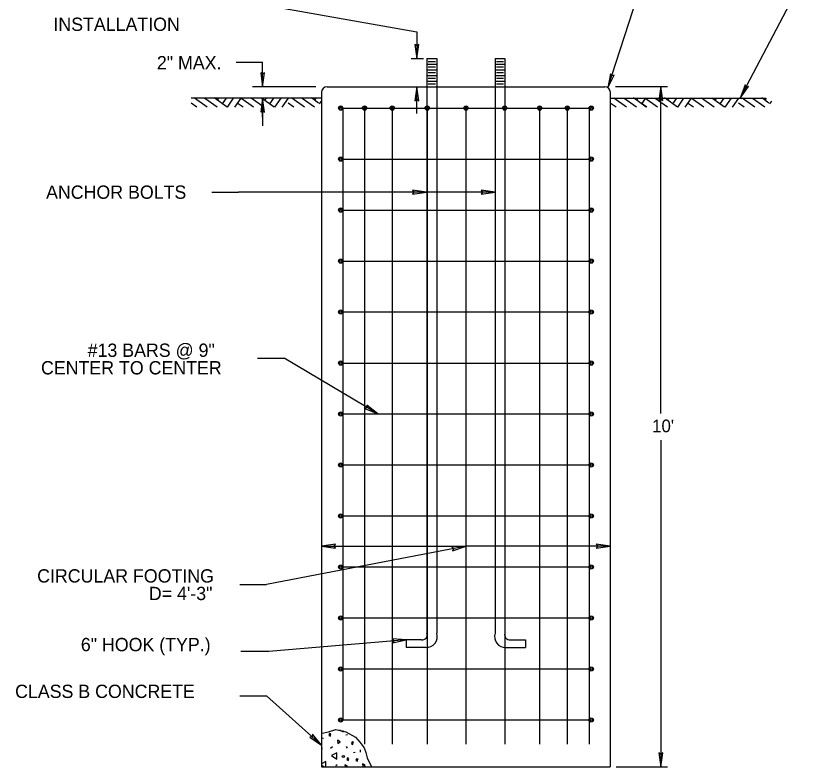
# Model space of a CAD drawing. Extents: x 507332 to 508380, y 495503 to 496163.
# Drawn here: x 507789.7 to 507978.4, y 495802.8 to 495979.9 of the extents above; entities that cross this region are included whole.
import ezdxf

# ---------------------------------------------------------------- set-up
doc = ezdxf.new("R2010")
doc.units = 0
doc.layers.add('1', color=7, linetype='Continuous')

msp = doc.modelspace()

# ---------------------------------------------------------------- linework, layer by layer
at = {"layer": '1'}
for p, q in [((507960.53, 495960.54), (507978.39, 495994.53)), ((507929.33, 495962.96), (507936.6, 495985.41)), ((507839.26, 495984.18), (507884.26, 495976.16)), ((507884.26, 495976.16), (507884.26, 495969.89)), ((507882.91, 495969.89), (507885.83, 495969.89)), ((507886.62, 495969.89), (507888.96, 495969.89)), ((507886.62, 495969.89), (507886.62, 495963.22)), ((507888.96, 495969.89), (507888.96, 495963.22)), ((507902.69, 495969.89), (507905.03, 495969.89)), ((507902.69, 495969.89), (507902.69, 495963.22)), ((507905.03, 495969.89), (507905.03, 495963.22)), ((507841.62, 495969.03), (507847.89, 495969.03)), ((507847.89, 495963.22), (507847.89, 495969.03)), ((507886.62, 495968.55), (507888.96, 495968.55)), ((507886.96, 495969.2), (507888.64, 495969.2)), ((507886.96, 495967.89), (507888.64, 495967.89)), ((507902.69, 495968.55), (507905.03, 495968.55)), ((507903.03, 495969.2), (507904.69, 495969.2)), ((507903.03, 495967.89), (507904.69, 495967.89)), ((507847.89, 495963.22), (507847.89, 495966.58)), ((507886.62, 495967.24), (507888.96, 495967.24)), ((507886.62, 495965.87), (507888.96, 495965.87)), ((507886.96, 495966.55), (507888.64, 495966.55)), ((507902.69, 495967.24), (507905.03, 495967.24)), ((507902.69, 495965.87), (507905.03, 495965.87)), ((507903.03, 495966.55), (507904.69, 495966.55)), ((507886.62, 495964.56), (507888.96, 495964.56)), ((507886.96, 495965.21), (507888.64, 495965.21)), ((507886.96, 495963.88), (507888.64, 495963.88)), ((507902.69, 495964.56), (507905.03, 495964.56)), ((507903.03, 495965.21), (507904.69, 495965.21)), ((507903.03, 495963.88), (507904.69, 495963.88)), ((507860.46, 495963.22), (507845.52, 495963.22)), ((507861.77, 495961.88), (507861.77, 495802.83)), ((507863.11, 495963.22), (507928.57, 495963.22)), ((507882.91, 495963.22), (507885.83, 495963.22)), ((507884.26, 495956.95), (507884.26, 495963.22)), ((507886.62, 495963.22), (507886.62, 495834.37)), ((507888.96, 495963.22), (507888.96, 495834.37)), ((507902.69, 495963.22), (507902.69, 495834.37)), ((507905.03, 495963.22), (507905.03, 495834.37)), ((507929.88, 495961.88), (507929.88, 495802.83)), ((507931.07, 495963.25), (507943.36, 495963.25)), ((507941.79, 495886.17), (507941.79, 495963.25)), ((507861.77, 495960.54), (507830.99, 495960.54)), ((507834.81, 495958.43), (507831.82, 495960.54)), ((507837.15, 495958.43), (507834.27, 495960.48)), ((507839.48, 495958.43), (507836.43, 495960.57)), ((507837.49, 495960.54), (507837.15, 495960.06)), ((507839.25, 495960.54), (507838.31, 495959.23)), ((507840.96, 495960.54), (507839.48, 495958.43)), ((507842.73, 495960.54), (507841.22, 495958.43)), ((507845.72, 495958.43), (507842.73, 495960.54)), ((507848.15, 495958.43), (507845.18, 495960.54)), ((507850.63, 495958.43), (507847.63, 495960.54)), ((507847.89, 495960.54), (507847.89, 495954.04)), ((507847.89, 495956.07), (507847.89, 495960.54)), ((507848.69, 495960.51), (507848.35, 495960.06)), ((507850.45, 495960.51), (507849.51, 495959.2)), ((507852.16, 495960.51), (507850.68, 495958.37)), ((507853.93, 495960.51), (507852.42, 495958.37)), ((507857.72, 495958.43), (507854.76, 495960.54)), ((507860.09, 495958.43), (507857.21, 495960.48)), ((507861.08, 495959.37), (507859.37, 495960.57)), ((507860.43, 495960.54), (507860.09, 495960.06)), ((507929.88, 495960.54), (507966.49, 495960.54)), ((507933.7, 495958.43), (507930.74, 495960.54)), ((507936.04, 495958.43), (507933.13, 495960.48)), ((507938.37, 495958.43), (507935.35, 495960.57)), ((507936.38, 495960.54), (507936.04, 495960.06)), ((507938.15, 495960.54), (507937.21, 495959.23)), ((507941.01, 495958.43), (507938.02, 495960.54)), ((507943.35, 495958.43), (507940.47, 495960.48)), ((507945.69, 495958.43), (507942.64, 495960.57)), ((507943.69, 495960.54), (507943.35, 495960.06)), ((507945.46, 495960.54), (507944.52, 495959.23)), ((507947.17, 495960.54), (507945.69, 495958.43)), ((507948.94, 495960.54), (507947.43, 495958.43)), ((507951.93, 495958.43), (507948.94, 495960.54)), ((507954.35, 495958.43), (507951.39, 495960.54)), ((507956.83, 495958.43), (507953.84, 495960.54)), ((507954.89, 495960.51), (507954.55, 495960.06)), ((507956.66, 495960.51), (507955.72, 495959.2)), ((507958.37, 495960.51), (507956.89, 495958.37)), ((507960.14, 495960.51), (507958.63, 495958.37)), ((507963.93, 495958.43), (507960.96, 495960.54)), ((507966.29, 495958.43), (507963.41, 495960.48)), ((507967.29, 495959.37), (507965.58, 495960.57)), ((507966.63, 495960.54), (507966.29, 495960.06)), ((507832.33, 495958.43), (507830.99, 495959.37)), ((507843.27, 495958.43), (507841.9, 495959.37)), ((507855.27, 495958.43), (507853.93, 495959.37)), ((507861.65, 495959.8), (507861.23, 495959.23)), ((507866.78, 495958.2), (507866.78, 495813.86)), ((507866.78, 495958.2), (507924.89, 495958.2)), ((507871.91, 495958.2), (507871.91, 495808.19)), ((507878.44, 495958.2), (507878.44, 495808.19)), ((507886.71, 495958.2), (507886.71, 495808.19)), ((507895.82, 495958.2), (507895.82, 495808.19)), ((507904.97, 495958.2), (507904.97, 495808.19)), ((507913.21, 495958.2), (507913.21, 495808.19)), ((507919.74, 495958.2), (507919.74, 495808.19)), ((507924.89, 495958.2), (507924.89, 495808.19)), ((507931.25, 495958.43), (507929.88, 495959.37)), ((507938.53, 495958.43), (507937.19, 495959.37)), ((507949.48, 495958.43), (507948.11, 495959.37)), ((507961.48, 495958.43), (507960.14, 495959.37)), ((507967.86, 495959.8), (507967.43, 495959.23)), ((507866.78, 495946.18), (507924.89, 495946.18)), ((507835.94, 495938.4), (507842.21, 495938.4)), ((507902.69, 495938.4), (507842.21, 495938.4)), ((507886.5, 495938.4), (507877.81, 495938.4)), ((507866.78, 495934.15), (507924.89, 495934.15)), ((507866.78, 495922.12), (507924.89, 495922.12)), ((507866.78, 495910.13), (507924.89, 495910.13)), ((507846.68, 495899.2), (507852.95, 495899.2)), ((507875.05, 495886.07), (507852.95, 495899.2)), ((507866.78, 495898.07), (507924.89, 495898.07)), ((507866.78, 495886.07), (507924.89, 495886.07)), ((507941.79, 495879.9), (507941.79, 495802.83)), ((507866.78, 495874.05), (507924.89, 495874.05)), ((507866.78, 495862.02), (507924.89, 495862.02)), ((507895.85, 495854.9), (507848.81, 495845.82)), ((507861.77, 495854.9), (507895.85, 495854.9)), ((507929.88, 495854.9), (507895.85, 495854.9)), ((507866.78, 495849.99), (507924.89, 495849.99)), ((507842.54, 495845.82), (507848.81, 495845.82)), ((507866.78, 495837.97), (507924.89, 495837.97)), ((507881.73, 495832.82), (507849.37, 495830.08)), ((507882.34, 495832.82), (507881.73, 495832.82)), ((507881.73, 495832.82), (507881.73, 495831.01)), ((507885.32, 495832.82), (507882.34, 495832.82)), ((507906.33, 495832.82), (507909.31, 495832.82)), ((507909.31, 495832.82), (507909.91, 495832.82)), ((507909.91, 495832.82), (507909.91, 495831.01)), ((507849.37, 495830.08), (507842.76, 495830.08)), ((507883.59, 495831.01), (507881.73, 495831.01)), ((507886.39, 495831.01), (507883.59, 495831.01)), ((507886.39, 495831.01), (507886.39, 495831.01)), ((507905.26, 495831.01), (507905.26, 495831.01)), ((507905.26, 495831.01), (507908.06, 495831.01)), ((507908.06, 495831.01), (507909.91, 495831.01)), ((507866.78, 495825.94), (507924.89, 495825.94)), ((507842.54, 495819.64), (507848.81, 495819.64)), ((507861.77, 495807.99), (507848.81, 495819.64)), ((507866.78, 495813.94), (507924.89, 495813.94)), ((507861.94, 495810.84), (507863.45, 495811.12)), ((507863.45, 495811.12), (507865.16, 495811.66)), ((507865.16, 495811.66), (507867.5, 495811.12)), ((507866.04, 495811.58), (507866.87, 495811.09)), ((507866.87, 495811.09), (507866.87, 495811.46)), ((507867.5, 495811.12), (507869.75, 495809.84)), ((507861.91, 495809.73), (507862.25, 495809.64)), ((507863.68, 495810.69), (507863.51, 495810.27)), ((507863.51, 495810.27), (507863.88, 495810.1)), ((507863.99, 495810.61), (507863.68, 495810.69)), ((507863.88, 495810.38), (507863.99, 495810.61)), ((507863.88, 495810.1), (507863.88, 495810.38)), ((507866.19, 495808.73), (507865.53, 495809.16)), ((507865.53, 495809.16), (507865.64, 495808.33)), ((507867.47, 495810.44), (507867.9, 495810.47)), ((507869.75, 495809.84), (507870.86, 495808.61)), ((507862, 495807.22), (507861.85, 495807.3)), ((507861.85, 495807.13), (507862, 495807.22)), ((507864.39, 495807.62), (507863.88, 495807.22)), ((507865.64, 495808.33), (507866.19, 495808.73)), ((507867.58, 495807.7), (507867.84, 495807.25)), ((507868.98, 495808.78), (507868.84, 495808.36)), ((507868.84, 495808.36), (507869.18, 495808.16)), ((507869.29, 495808.67), (507868.98, 495808.78)), ((507869.18, 495808.47), (507869.29, 495808.67)), ((507869.18, 495808.16), (507869.18, 495808.47)), ((507870.86, 495808.61), (507871.83, 495807.36)), ((507871.83, 495807.36), (507872.26, 495806.25)), ((507865.42, 495806.16), (507864.13, 495805.51)), ((507864.13, 495805.51), (507865.42, 495804.71)), ((507865.42, 495804.71), (507865.42, 495806.16)), ((507869.29, 495806.25), (507869.69, 495806.36)), ((507870.86, 495806.9), (507870.92, 495806.33)), ((507872.26, 495806.25), (507872.51, 495804.97)), ((507862.79, 495804.11), (507861.77, 495803.6)), ((507861.77, 495803.26), (507862.51, 495802.83)), ((507862.79, 495802.83), (507862.79, 495804.11)), ((507865.13, 495803.2), (507865.5, 495803.4)), ((507867.92, 495802.97), (507867.3, 495803.37)), ((507867.3, 495803.37), (507867.35, 495802.91)), ((507867.92, 495804.97), (507867.75, 495804.54)), ((507867.75, 495804.54), (507868.12, 495804.34)), ((507868.24, 495804.85), (507867.92, 495804.97)), ((507868.12, 495804.62), (507868.24, 495804.85)), ((507868.12, 495804.34), (507868.12, 495804.62)), ((507870.03, 495804.79), (507869.89, 495804.37)), ((507869.89, 495804.37), (507870.23, 495804.2)), ((507870.38, 495804.71), (507870.03, 495804.79)), ((507870.23, 495804.48), (507870.38, 495804.71)), ((507870.23, 495804.2), (507870.23, 495804.48)), ((507872.06, 495803.17), (507871.4, 495803.6)), ((507871.4, 495803.6), (507871.49, 495803)), ((507872.51, 495804.97), (507873.51, 495803.03)), ((507861.77, 495802.83), (507929.88, 495802.83)), ((507864.85, 495802.86), (507865.07, 495802.91)), ((507867.87, 495802.91), (507867.92, 495802.97)), ((507871.8, 495803), (507872.06, 495803.17)), ((507931.28, 495802.83), (507941.08, 495802.83)), ((507935.4, 495802.83), (507943.36, 495802.83))]:
    msp.add_line(p, q, dxfattribs=at)
for points in [[(507884.26, 495969.89), (507884.74, 495973.2), (507884.26, 495972.84), (507883.79, 495973.2)], [(507884.26, 495969.89), (507884.74, 495973.2), (507884.26, 495972.84), (507883.79, 495973.2)], [(507847.89, 495963.22), (507848.36, 495966.53), (507847.89, 495966.17), (507847.42, 495966.53)], [(507847.89, 495963.22), (507848.36, 495966.53), (507847.89, 495966.17), (507847.42, 495966.53)], [(507929.33, 495962.96), (507930.8, 495965.96), (507930.24, 495965.77), (507929.9, 495966.25)], [(507929.33, 495962.96), (507930.8, 495965.96), (507930.24, 495965.77), (507929.9, 495966.25)], [(507960.53, 495960.54), (507962.49, 495963.25), (507961.9, 495963.15), (507961.65, 495963.69)], [(507960.53, 495960.54), (507962.49, 495963.25), (507961.9, 495963.15), (507961.65, 495963.69)], [(507884.26, 495963.22), (507883.79, 495959.91), (507884.26, 495960.27), (507884.74, 495959.91)], [(507941.79, 495963.25), (507941.32, 495959.94), (507941.79, 495960.29), (507942.26, 495959.94)], [(507847.89, 495960.54), (507847.42, 495957.23), (507847.89, 495957.59), (507848.36, 495957.23)], [(507886.5, 495938.4), (507883.19, 495938.87), (507883.54, 495938.4), (507883.19, 495937.93)], [(507902.69, 495938.4), (507899.39, 495938.87), (507899.74, 495938.4), (507899.39, 495937.93)], [(507902.69, 495938.4), (507899.39, 495938.87), (507899.74, 495938.4), (507899.39, 495937.93)], [(507875.05, 495886.07), (507872.44, 495888.17), (507872.51, 495887.58), (507871.96, 495887.36)], [(507861.77, 495854.9), (507865.08, 495854.42), (507864.72, 495854.9), (507865.08, 495855.37)], [(507895.85, 495854.9), (507892.52, 495854.73), (507892.95, 495854.34), (507892.7, 495853.81)], [(507895.85, 495854.9), (507892.52, 495854.73), (507892.95, 495854.34), (507892.7, 495853.81)], [(507929.88, 495854.9), (507926.57, 495855.37), (507926.93, 495854.9), (507926.57, 495854.42)], [(507881.73, 495832.82), (507878.4, 495833.01), (507878.79, 495832.57), (507878.48, 495832.07)], [(507881.73, 495832.82), (507878.4, 495833.01), (507878.79, 495832.57), (507878.48, 495832.07)], [(507861.77, 495807.99), (507859.63, 495810.55), (507859.57, 495809.96), (507858.99, 495809.85)], [(507941.79, 495802.83), (507942.26, 495806.14), (507941.79, 495805.78), (507941.32, 495806.14)]]:
    msp.add_lwpolyline(points, close=True, dxfattribs=at)
for centre, radius in [((507866.28, 495958.19), 0.501), ((507866.28, 495958.19), 0.25), ((507871.93, 495958.19), 0.501), ((507871.93, 495958.19), 0.25), ((507878.46, 495958.19), 0.501), ((507878.46, 495958.19), 0.25), ((507886.7, 495958.19), 0.501), ((507886.7, 495958.19), 0.25), ((507895.84, 495958.19), 0.501), ((507895.84, 495958.19), 0.25), ((507904.97, 495958.19), 0.501), ((507904.97, 495958.19), 0.25), ((507913.21, 495958.19), 0.501), ((507913.21, 495958.19), 0.25), ((507919.75, 495958.19), 0.501), ((507919.75, 495958.19), 0.25), ((507925.39, 495958.19), 0.501), ((507925.39, 495958.19), 0.25), ((507866.28, 495946.17), 0.501), ((507925.39, 495946.17), 0.501), ((507866.28, 495946.17), 0.25), ((507925.39, 495946.17), 0.25), ((507866.28, 495934.14), 0.501), ((507866.28, 495934.14), 0.25), ((507925.39, 495934.14), 0.501), ((507925.39, 495934.14), 0.25), ((507866.28, 495922.12), 0.501), ((507866.28, 495922.12), 0.25), ((507925.39, 495922.12), 0.501), ((507925.39, 495922.12), 0.25), ((507866.28, 495910.1), 0.501), ((507866.28, 495910.1), 0.25), ((507925.39, 495910.1), 0.501), ((507925.39, 495910.1), 0.25), ((507866.28, 495898.07), 0.501), ((507866.28, 495898.07), 0.25), ((507925.39, 495898.07), 0.501), ((507925.39, 495898.07), 0.25), ((507866.28, 495886.05), 0.501), ((507866.28, 495886.05), 0.25), ((507925.39, 495886.05), 0.501), ((507925.39, 495886.05), 0.25), ((507866.28, 495874.03), 0.501), ((507866.28, 495874.03), 0.25), ((507925.39, 495874.03), 0.501), ((507925.39, 495874.03), 0.25), ((507866.28, 495862.01), 0.501), ((507866.28, 495862.01), 0.25), ((507925.39, 495862.01), 0.501), ((507925.39, 495862.01), 0.25), ((507866.28, 495849.98), 0.501), ((507925.39, 495849.98), 0.501), ((507866.28, 495849.98), 0.25), ((507925.39, 495849.98), 0.25), ((507866.28, 495837.96), 0.501), ((507866.28, 495837.96), 0.25), ((507925.39, 495837.96), 0.501), ((507925.39, 495837.96), 0.25), ((507866.28, 495825.94), 0.501), ((507866.28, 495825.94), 0.25), ((507925.39, 495825.94), 0.501), ((507925.39, 495825.94), 0.25), ((507866.28, 495813.91), 0.501), ((507866.28, 495813.91), 0.25), ((507925.39, 495813.91), 0.501), ((507925.39, 495813.91), 0.25), ((507866.92, 495805.3), 0.241)]:
    msp.add_circle(centre, radius, dxfattribs=at)
for centre, radius, start, end in [((507863.11, 495961.86), 1.34, 90, 180), ((507928.57, 495961.86), 1.34, 0, 90), ((507885.51, 495833.99), 1.19, 261.0551, 20.3685), ((507886.49, 495833.59), 2.58, 267.6283, 17.5282), ((507905.16, 495833.59), 2.58, 162.4718, 272.3717), ((507906.14, 495833.99), 1.19, 159.6315, 278.9449)]:
    msp.add_arc(centre, radius, start, end, dxfattribs=at)

# ---------------------------------------------------------------- texts
for s, height, p in [('INSTALLATION', 3.1349, (507798.54, 495976.38)), ('2" MAX.', 3.135, (507822.94, 495967.32)), ('ANCHOR BOLTS', 3.1349, (507796.81, 495936.8)), ('#13 BARS @ 9"', 3.1349, (507806.62, 495899.53)), ('CENTER TO CENTER', 3.1349, (507795.61, 495895.39)), ("10'", 2.978, (507939.73, 495881.76)), ('CIRCULAR FOOTING', 3.1349, (507794.71, 495846.32)), ('D= 4\'-3"', 3.135, (507821.05, 495842.18)), ('6" HOOK (TYP.)', 3.1349, (507805.01, 495830.13)), (' CLASS B CONCRETE', 3.1349, (507788.34, 495819.1))]:
    msp.add_text(s, height=height, dxfattribs=at).set_placement(p)

doc.saveas('drawing.dxf')
